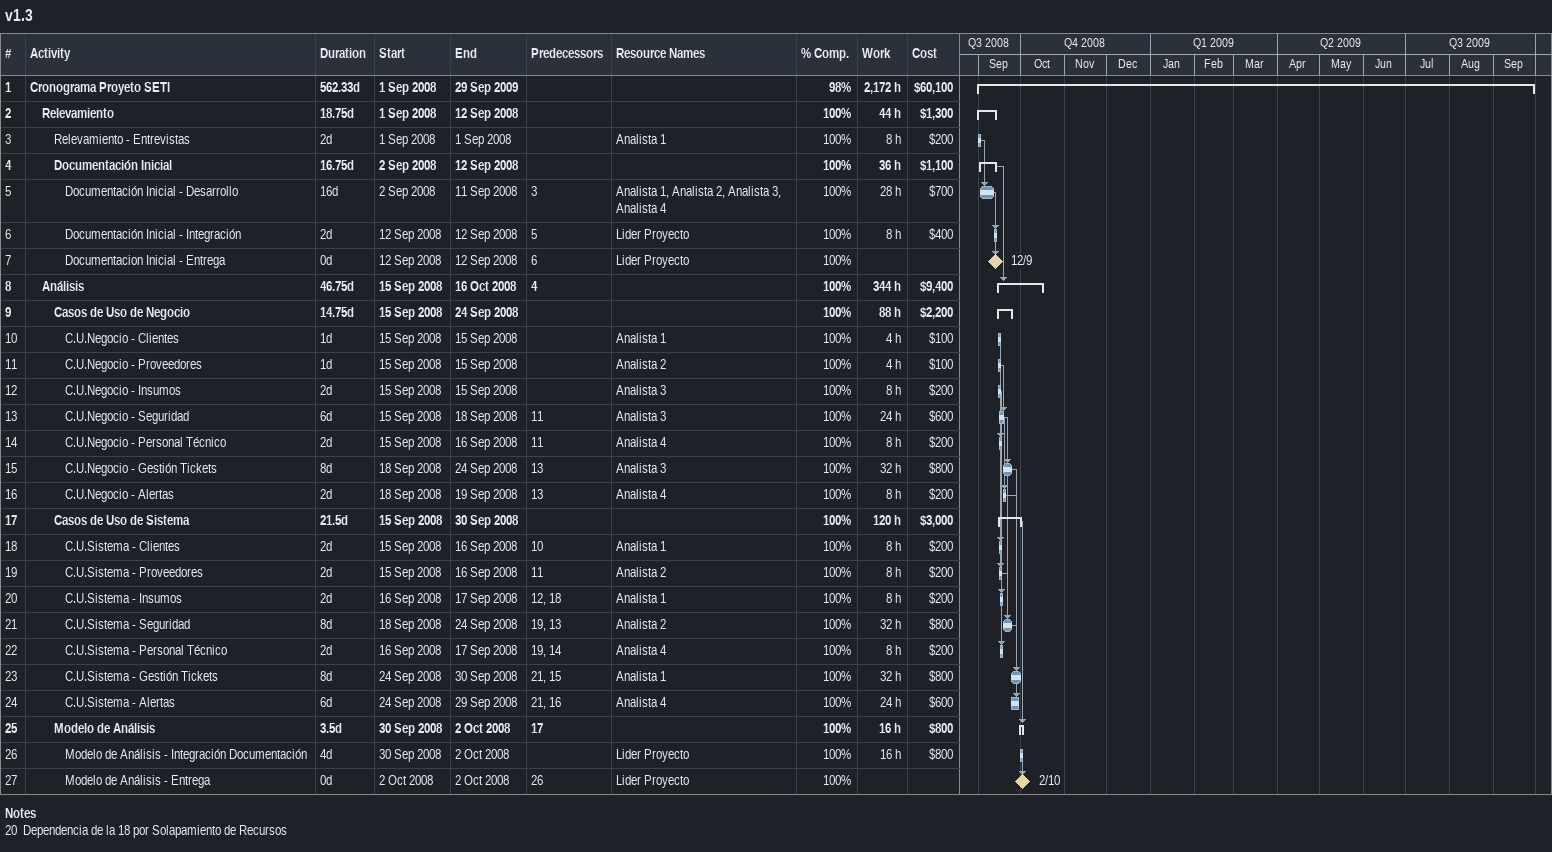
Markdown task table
v1.3

| ID | Level | Task | Duration | Start | Finish | Predecessors | Resources | % complete | Work (h) | Cost ($) |
|---|---|---|---|---|---|---|---|---|---|---|
| 1 | 1 | **Cronograma Proyeto SETI** | 562.33d | 2008-09-01 | 2009-09-29 |  |  | 98 | 2172 | 60100 |
| 2 | 2 | **Relevamiento** | 18.75d | 2008-09-01 | 2008-09-12 |  |  | 100 | 44 | 1300 |
| 3 | 3 | Relevamiento - Entrevistas | 2d | 2008-09-01 | 2008-09-01 |  | Analista 1 | 100 | 8 | 200 |
| 4 | 3 | **Documentación Inicial** | 16.75d | 2008-09-02 | 2008-09-12 |  |  | 100 | 36 | 1100 |
| 5 | 4 | Documentación Inicial - Desarrollo | 16d | 2008-09-02 | 2008-09-11 | 3 | Analista 1, Analista 2, Analista 3, Analista 4 | 100 | 28 | 700 |
| 6 | 4 | Documentación Inicial - Integración | 2d | 2008-09-12 | 2008-09-12 | 5 | Lider Proyecto | 100 | 8 | 400 |
| 7 | 4 | Documentacion Inicial - Entrega | 0d | 2008-09-12 | 2008-09-12 | 6 | Lider Proyecto | 100 |  |  |
| 8 | 2 | **Análisis** | 46.75d | 2008-09-15 | 2008-10-16 | 4 |  | 100 | 344 | 9400 |
| 9 | 3 | **Casos de Uso de Negocio** | 14.75d | 2008-09-15 | 2008-09-24 |  |  | 100 | 88 | 2200 |
| 10 | 4 | C.U.Negocio - Clientes | 1d | 2008-09-15 | 2008-09-15 |  | Analista 1 | 100 | 4 | 100 |
| 11 | 4 | C.U.Negocio - Proveedores | 1d | 2008-09-15 | 2008-09-15 |  | Analista 2 | 100 | 4 | 100 |
| 12 | 4 | C.U.Negocio - Insumos | 2d | 2008-09-15 | 2008-09-15 |  | Analista 3 | 100 | 8 | 200 |
| 13 | 4 | C.U.Negocio - Seguridad | 6d | 2008-09-15 | 2008-09-18 | 11 | Analista 3 | 100 | 24 | 600 |
| 14 | 4 | C.U.Negocio - Personal Técnico | 2d | 2008-09-15 | 2008-09-16 | 11 | Analista 4 | 100 | 8 | 200 |
| 15 | 4 | C.U.Negocio - Gestión Tickets | 8d | 2008-09-18 | 2008-09-24 | 13 | Analista 3 | 100 | 32 | 800 |
| 16 | 4 | C.U.Negocio - Alertas | 2d | 2008-09-18 | 2008-09-19 | 13 | Analista 4 | 100 | 8 | 200 |
| 17 | 3 | **Casos de Uso de Sistema** | 21.5d | 2008-09-15 | 2008-09-30 |  |  | 100 | 120 | 3000 |
| 18 | 4 | C.U.Sistema - Clientes | 2d | 2008-09-15 | 2008-09-16 | 10 | Analista 1 | 100 | 8 | 200 |
| 19 | 4 | C.U.Sistema - Proveedores | 2d | 2008-09-15 | 2008-09-16 | 11 | Analista 2 | 100 | 8 | 200 |
| 20 | 4 | C.U.Sistema - Insumos | 2d | 2008-09-16 | 2008-09-17 | 12, 18 | Analista 1 | 100 | 8 | 200 |
| 21 | 4 | C.U.Sistema - Seguridad | 8d | 2008-09-18 | 2008-09-24 | 19, 13 | Analista 2 | 100 | 32 | 800 |
| 22 | 4 | C.U.Sistema - Personal Técnico | 2d | 2008-09-16 | 2008-09-17 | 19, 14 | Analista 4 | 100 | 8 | 200 |
| 23 | 4 | C.U.Sistema - Gestión Tickets | 8d | 2008-09-24 | 2008-09-30 | 21, 15 | Analista 1 | 100 | 32 | 800 |
| 24 | 4 | C.U.Sistema - Alertas | 6d | 2008-09-24 | 2008-09-29 | 21, 16 | Analista 4 | 100 | 24 | 600 |
| 25 | 3 | **Modelo de Análisis** | 3.5d | 2008-09-30 | 2008-10-02 | 17 |  | 100 | 16 | 800 |
| 26 | 4 | Modelo de Análisis - Integración Documentación | 4d | 2008-09-30 | 2008-10-02 |  | Lider Proyecto | 100 | 16 | 800 |
| 27 | 4 | Modelo de Análisis - Entrega | 0d | 2008-10-02 | 2008-10-02 | 26 | Lider Proyecto | 100 |  |  |

Notes
- 20: Dependencia de la 18 por Solapamiento de Recursos
